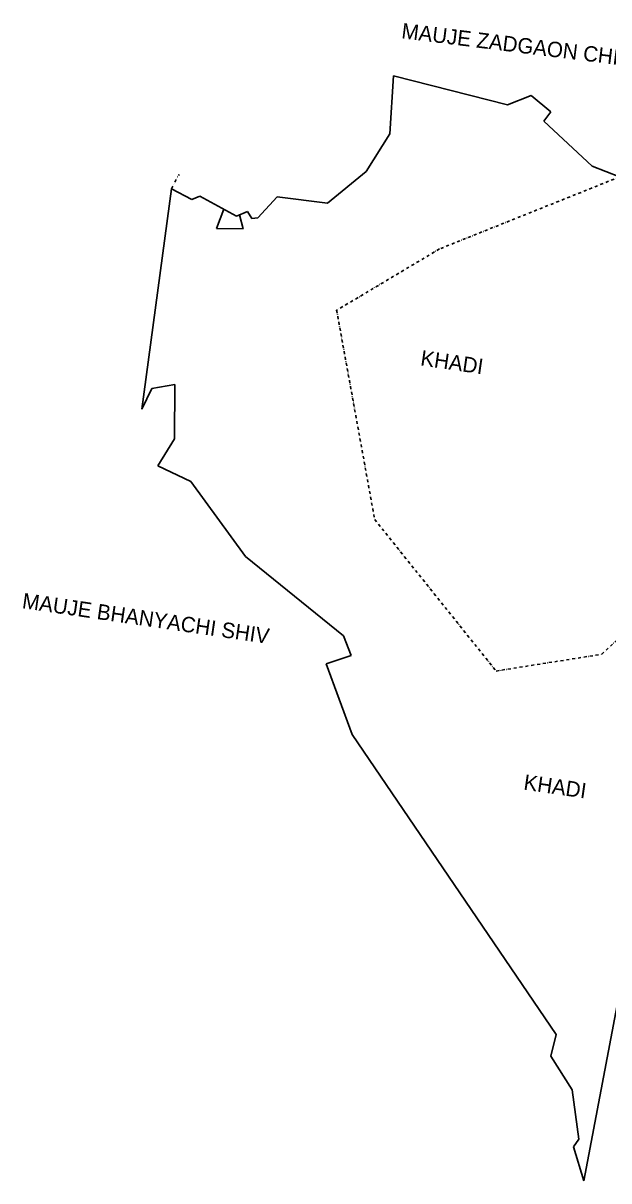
# Model space of a CAD drawing. Header units: metres. Extents: x 318575 to 320662, y 1876782 to 1878755.
# Drawn here: x 318575 to 319572, y 1876782 to 1878755 of the extents above; entities that cross this region are included whole.
import ezdxf

# ---------------------------------------------------------------- set-up
doc = ezdxf.new("R2010")
doc.units = ezdxf.units.M
doc.linetypes.add('DASHDOT', pattern=[1, 0.5, -0.25, 0, -0.25])
doc.linetypes.add('DIVIDE', pattern=[1.25, 0.5, -0.25, 0, -0.25, 0, -0.25])
for name, color, linetype in [('OFF', 1, 'Continuous'), ('OTHERS', 1, 'Continuous'), ('POLY_WATER', 4, 'Continuous'), ('TEXT_MAPOUT', 7, 'Continuous'), ('V_BOUND_STREAM_LINE', 7, 'DASHDOT'), ('V_DIVIDE_LINE', 7, 'DIVIDE')]:
    doc.layers.add(name, color=color, linetype=linetype)

msp = doc.modelspace()

# ---------------------------------------------------------------- linework, layer by layer
at = {"layer": 'OFF'}
for p, q in [((319440.1, 1878632), (319473.7, 1878604.2)), ((318827.2, 1878472.8), (318776.6, 1878097.1)), ((319529.7, 1876782.2), (319729.8, 1877839.9))]:
    msp.add_line(p, q, dxfattribs=at)
at = {"layer": 'OTHERS'}
for p, q in [((318916.3, 1878437.9), (318904.2, 1878405.4)), ((318949.3, 1878404.3), (318942.9, 1878428.3)), ((318904.2, 1878405.4), (318949.3, 1878404.3))]:
    msp.add_line(p, q, dxfattribs=at)
at = {"layer": 'POLY_WATER'}
for p, q in [((319205.7, 1878665.5), (319199.5, 1878566.6)), ((319399.6, 1878616), (319205.7, 1878665.5)), ((319440.1, 1878632), (319399.6, 1878616)), ((319461.6, 1878587.9), (319473.7, 1878604.2)), ((319543.7, 1878511.1), (319461.6, 1878587.9)), ((319199.5, 1878566.6), (319158.9, 1878502)), ((319590.6, 1878493), (319543.7, 1878511.1)), ((319158.9, 1878502), (319093.2, 1878448.3)), ((318861.7, 1878454.7), (318827.2, 1878472.8)), ((318875.6, 1878460.3), (318861.7, 1878454.7)), ((318937.8, 1878426.1), (318875.6, 1878460.3)), ((319007.5, 1878459.1), (318974.5, 1878423.5)), ((319093.2, 1878448.3), (319007.5, 1878459.1)), ((318956.9, 1878434.3), (318937.8, 1878426.1)), ((318963.9, 1878422.3), (318956.9, 1878434.3)), ((318974.5, 1878423.5), (318963.9, 1878422.3)), ((318776.6, 1878097.1), (318793.9, 1878132.6)), ((318793.9, 1878132.6), (318833, 1878139.1)), ((318833, 1878139.1), (318832.5, 1878046.8)), ((318832.5, 1878046.8), (318804, 1878000.7)), ((318804, 1878000.7), (318860.1, 1877973.9)), ((318860.1, 1877973.9), (318953.3, 1877846.2)), ((318953.3, 1877846.2), (319120.1, 1877710.9)), ((319120.1, 1877710.9), (319133.1, 1877677.5)), ((319133.1, 1877677.5), (319090.5, 1877663.4)), ((319090.5, 1877663.4), (319134.8, 1877543)), ((319134.8, 1877543), (319482.4, 1877031.7)), ((319482.4, 1877031.7), (319473.8, 1876994.9)), ((319473.8, 1876994.9), (319510.1, 1876937.4)), ((319510.1, 1876937.4), (319521.4, 1876853.1)), ((319521.4, 1876853.1), (319512.2, 1876839.9)), ((319512.2, 1876839.9), (319529.7, 1876782.2))]:
    msp.add_line(p, q, dxfattribs=at)
at = {"layer": 'V_BOUND_STREAM_LINE', "ltscale": 10}
for p, q in [((319590.6, 1878493), (319283.8, 1878370.3)), ((319283.8, 1878370.3), (319108.6, 1878265.7)), ((319108.6, 1878265.7), (319173.4, 1877909.3)), ((319173.4, 1877909.3), (319380.3, 1877651)), ((319560.4, 1877679.6), (319729.8, 1877839.9)), ((319380.3, 1877651), (319560.4, 1877679.6))]:
    msp.add_line(p, q, dxfattribs=at)
at = {"layer": 'V_DIVIDE_LINE', "ltscale": 10}
msp.add_line((318827.2, 1878472.8), (318840.1, 1878497.4), dxfattribs=at)

# ---------------------------------------------------------------- texts
at = {"layer": 'TEXT_MAPOUT'}
for s, rotation, p in [('MAUJE ZADGAON CHI SHIV', 352.9722, (319218.1, 1878729.4)), ('KHADI', 351.7277, (319250.3, 1878172)), ('MAUJE BHANYACHI SHIV', 351.7277, (318571.7, 1877758.3)), ('KHADI', 351.7277, (319426, 1877449.1))]:
    msp.add_text(s, height=26.21, rotation=rotation, dxfattribs=at).set_placement(p)

doc.saveas('drawing.dxf')
